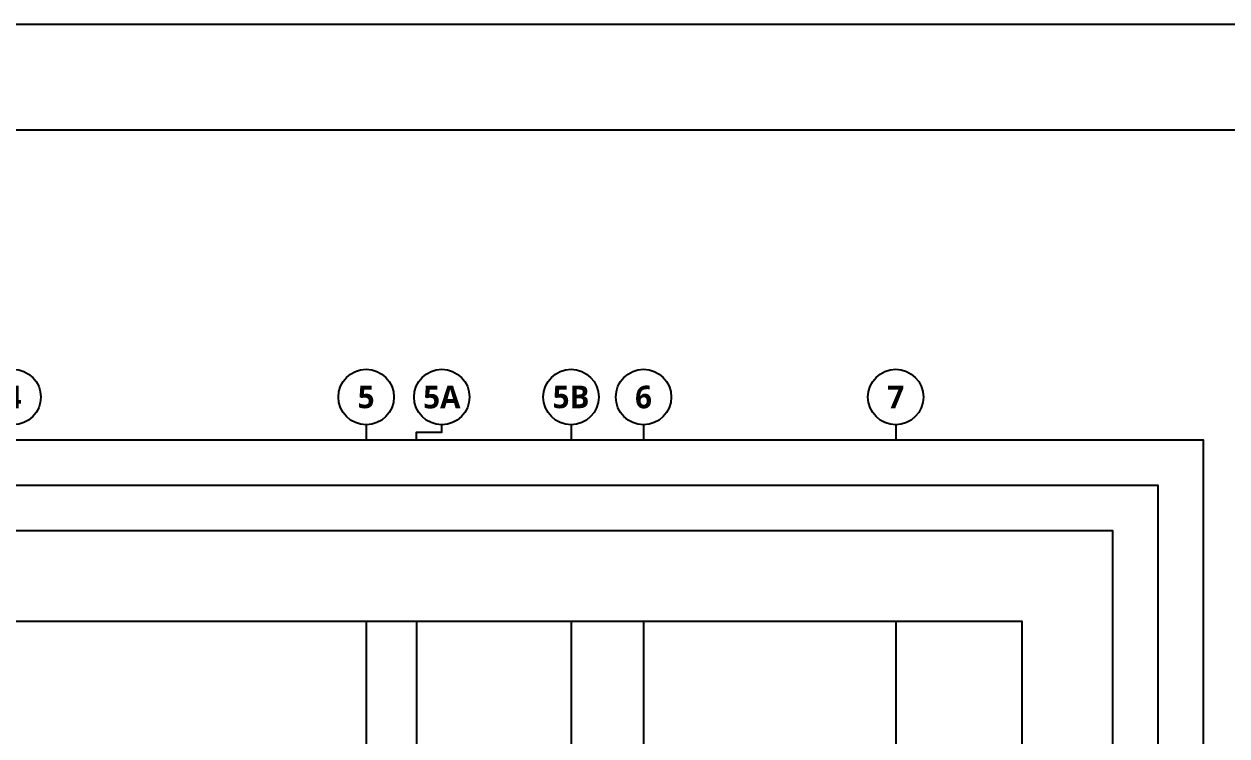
# Model space of a CAD drawing. Header units: millimetres. Extents: x -734060 to 504600, y -7739 to 118800.
# Drawn here: x -426667 to -378963, y 90551 to 118800 of the extents above; entities that cross this region are included whole.
import ezdxf
from ezdxf.enums import TextEntityAlignment as Align

# ---------------------------------------------------------------- set-up
doc = ezdxf.new("R2010")
doc.units = ezdxf.units.MM
doc.header["$LTSCALE"] = 200
doc.linetypes.add('CEN-GAUN', pattern=[32.2, 30, -1, 0.2, -1])
doc.layers.get('DEFPOINTS').update_dxf_attribs({"color": 137})
for name, color, linetype in [('CEN', 1, 'CEN-GAUN'), ('GYP. BOARD', 42, 'Continuous'), ('HAT-INS', 250, 'Continuous'), ('WALL-D', 3, 'Continuous')]:
    doc.layers.add(name, color=color, linetype=linetype)
doc.styles.add('스타일2', font='malgunbd.ttf')

# ---------------------------------------------------------------- blocks, each defined once
blk = doc.blocks.new('sheet-line')
at = {"layer": 'DEFPOINTS'}
blk.add_lwpolyline([(168200, -356400), (0, -356400), (0, -237600), (168200, -237600)], close=True, dxfattribs=at)
blk = doc.blocks.new('DEF-AXIS')
blk.add_line((0, 600), (0, 0))
blk.add_circle((0, 1700), 1100)
at = {"style": '스타일2'}
blk.add_attdef('X', text='', height=900, dxfattribs=at).set_placement((0, 1700), align=Align.MIDDLE)
blk = doc.blocks.new('def-sym')
at = {"layer": 'DEFPOINTS'}
blk.add_lwpolyline([(52000, 16400), (52000, 16700), (53000, 16700), (53000, 17000)], dxfattribs=at)
blk.add_circle((53000, 18100), 1100, dxfattribs=at)
for p, values in [((36000, 16400), {'X': '4'}), ((50000, 16400), {'X': '5'}), ((58125, 16400), {'X': '5B'}), ((61000, 16400), {'X': '6'}), ((71000, 16400), {'X': '7'})]:
    blk.add_blockref('DEF-AXIS', p, dxfattribs=at).add_auto_attribs(values)
at = {"layer": 'DEFPOINTS', "style": '스타일2'}
blk.add_text('5A', height=900, dxfattribs=at).set_placement((53000, 18100), align=Align.MIDDLE_CENTER)
blk = doc.blocks.new('X-CEN')
at = {"layer": 'CEN'}
for p, q in [((50000, 9200), (50000, -53000)), ((52000, 9200), (52000, -53000)), ((58125, 9200), (58125, -53000)), ((61000, 9200), (61000, -53000)), ((71000, 9200), (71000, -53000))]:
    blk.add_line(p, q, dxfattribs=at)

msp = doc.modelspace()

# ---------------------------------------------------------------- linework, layer by layer
at = {"layer": 'DEFPOINTS'}
for points in [[(-495300, 114600), (-357900, 114600), (-357900, 4200), (-495300, 4200)], [(-379900, 25700), (-479500, 25700), (-479500, 102300), (-379900, 102300)], [(-381700, 27500), (-477700, 27500), (-477700, 100500), (-381700, 100500)], [(-383500, 29300), (-475900, 29300), (-475900, 98700), (-383500, 98700)], [(-387100, 32900), (-472300, 32900), (-472300, 95100), (-387100, 95100)]]:
    msp.add_lwpolyline(points, close=True, dxfattribs=at)

# ---------------------------------------------------------------- block references
at = {"layer": 'GYP. BOARD'}
msp.add_blockref('def-sym', (-463100, 85900), dxfattribs=at)
at = {"layer": 'HAT-INS'}
msp.add_blockref('X-CEN', (-463100, 85900), dxfattribs=at)
at = {"layer": 'WALL-D'}
msp.add_blockref('sheet-line', (-504600, 356400), dxfattribs=at)

doc.saveas('drawing.dxf')
